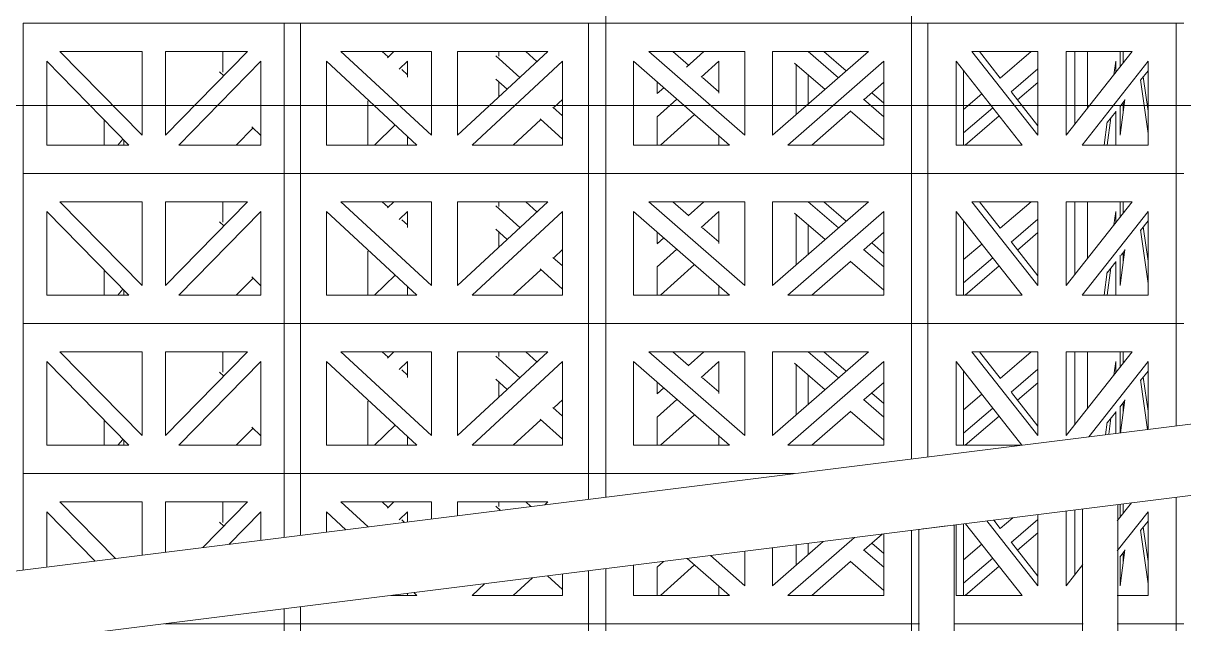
# Model space of a CAD drawing. Header units: millimetres. Extents: x -12186 to 152825, y -4386 to 9463.
# Drawn here: x -2787 to -1967, y 742 to 1166 of the extents above; entities that cross this region are included whole.
import ezdxf

# ---------------------------------------------------------------- set-up
doc = ezdxf.new("R2010")
doc.units = ezdxf.units.MM
for name, color, linetype, lineweight in [('A-FLOR-HRAL', 11, 'Continuous', 5), ('A-GLAZ-CURT', 52, 'Continuous', 5), ('G-ANNO-TEXT', 231, 'Continuous', 5)]:
    doc.layers.add(name, color=color, linetype=linetype, lineweight=lineweight)

# ---------------------------------------------------------------- blocks, each defined once
blk = doc.blocks.new('The BREEZEBLOCK Family1 - The BREEZEBLOCK Family1-V59-Section A-A')
at = {"layer": 'A-GLAZ-CURT'}
for p, q in [((-2602.82, 742), (-2687.22, 742)), ((-2602.82, 636), (-2602.82, 742)), ((-2591.41, 742), (-2602.82, 742)), ((-2787.35, 729.48), (-2787.35, 636)), ((-2761.38, 722), (-2703.4, 722)), ((-2703.4, 662.88), (-2761.38, 722)), ((-2703.4, 722), (-2703.4, 662.88)), ((-2686.78, 662.88), (-2686.78, 722)), ((-2686.78, 722), (-2628.8, 722)), ((-2628.8, 722), (-2686.78, 662.88)), ((-2646.19, 722), (-2646.19, 707.53)), ((-2770.73, 656), (-2770.73, 715.12)), ((-2770.73, 715.12), (-2712.75, 656)), ((-2677.42, 656), (-2619.45, 715.12)), ((-2619.45, 715.12), (-2619.45, 656)), ((-2730.14, 673.73), (-2730.14, 656)), ((-2624.95, 668.12), (-2636.84, 656)), ((-2712.75, 656), (-2770.73, 656)), ((-2619.45, 656), (-2677.42, 656)), ((-2787.35, 636), (-2602.82, 636)), ((-2591.41, 636), (-2602.82, 636))]:
    blk.add_line(p, q, dxfattribs=at)
blk = doc.blocks.new('The BREEZEBLOCK Family1 - The BREEZEBLOCK Family1-V29-Section A-A')
at = {"layer": 'A-GLAZ-CURT'}
for p, q in [((-2591.41, 318), (-2591.41, 212)), ((-2387.91, 318), (-2591.41, 318)), ((-2387.91, 212), (-2387.91, 318)), ((-2375.57, 318), (-2387.91, 318)), ((-2562.77, 298), (-2498.83, 298)), ((-2498.83, 238.88), (-2562.77, 298)), ((-2533.59, 298), (-2529.44, 294.16)), ((-2498.83, 298), (-2498.83, 238.88)), ((-2480.49, 238.88), (-2480.49, 298)), ((-2480.49, 298), (-2416.56, 298)), ((-2416.56, 298), (-2480.49, 238.88)), ((-2451.32, 298), (-2451.32, 294.71)), ((-2573.08, 232), (-2573.08, 291.12)), ((-2573.08, 291.12), (-2509.14, 232)), ((-2470.18, 232), (-2406.24, 291.12)), ((-2406.24, 291.12), (-2406.24, 232)), ((-2519.82, 285.27), (-2515.82, 281.57)), ((-2451.32, 276.8), (-2451.32, 265.85)), ((-2543.91, 263.16), (-2543.91, 232)), ((-2406.24, 264.15), (-2412.21, 258.63)), ((-2421.54, 250), (-2441.01, 232)), ((-2509.14, 232), (-2573.08, 232)), ((-2406.24, 232), (-2470.18, 232)), ((-2591.41, 212), (-2387.91, 212)), ((-2375.57, 212), (-2387.91, 212))]:
    blk.add_line(p, q, dxfattribs=at)
blk = doc.blocks.new('The BREEZEBLOCK Family1 - The BREEZEBLOCK Family1-V60-Section A-A')
at = {"layer": 'A-GLAZ-CURT'}
for p, q in [((-2375.57, 742), (-2375.57, 636)), ((-2159.56, 742), (-2375.57, 742)), ((-2159.56, 636), (-2159.56, 742)), ((-2153.86, 742), (-2159.56, 742)), ((-2345.16, 722), (-2277.29, 722)), ((-2277.29, 662.88), (-2345.16, 722)), ((-2328.33, 722), (-2317.18, 712.28)), ((-2277.29, 722), (-2277.29, 662.88)), ((-2257.83, 662.88), (-2257.83, 722)), ((-2257.83, 722), (-2189.96, 722)), ((-2189.96, 722), (-2257.83, 662.88)), ((-2356.11, 656), (-2356.11, 715.12)), ((-2356.11, 715.12), (-2288.24, 656)), ((-2246.89, 656), (-2179.02, 715.12)), ((-2179.02, 715.12), (-2179.02, 656)), ((-2241, 712.71), (-2241, 677.54)), ((-2339.28, 700.46), (-2339.28, 692.4)), ((-2307.27, 703.65), (-2295.78, 693.64)), ((-2179.02, 700.46), (-2193.04, 688.24)), ((-2339.28, 675.93), (-2339.28, 656)), ((-2202.68, 679.85), (-2230.05, 656)), ((-2288.24, 656), (-2356.11, 656)), ((-2179.02, 656), (-2246.89, 656)), ((-2375.57, 636), (-2159.56, 636)), ((-2154.03, 636), (-2159.56, 636))]:
    blk.add_line(p, q, dxfattribs=at)
blk = doc.blocks.new('The BREEZEBLOCK Family1 - The BREEZEBLOCK Family1-V61-Section A-A')
at = {"layer": 'A-GLAZ-CURT'}
for p, q in [((-2038.31, 742), (-2129.66, 742)), ((-1972.46, 742), (-2014.14, 742)), ((-1972.46, 648.98), (-1972.46, 742)), ((-1967.16, 742), (-1972.46, 742)), ((-2116.86, 722), (-2070.22, 722)), ((-2070.22, 662.88), (-2116.86, 722)), ((-2111.55, 722), (-2096.82, 703.33)), ((-2070.22, 722), (-2070.22, 662.88)), ((-2050.27, 662.88), (-2050.27, 722)), ((-2050.27, 722), (-2038.51, 722)), ((-2014.14, 722), (-2003.63, 722)), ((-2003.63, 722), (-2014.14, 708.68)), ((-2128.08, 656), (-2128.08, 715.12)), ((-2128.08, 715.12), (-2081.44, 656)), ((-2014.14, 687.58), (-1992.41, 715.12)), ((-1992.41, 715.12), (-1992.41, 656)), ((-2122.77, 708.39), (-2122.77, 656)), ((-1992.41, 708.39), (-1997.64, 701.77)), ((-2088.97, 693.37), (-2070.73, 670.25)), ((-2008.79, 687.63), (-2012.23, 683.27)), ((-2038.51, 677.78), (-2050.27, 662.88)), ((-2081.44, 656), (-2128.08, 656)), ((-1992.41, 656), (-2014.14, 656)), ((-2129.66, 636), (-2078.33, 636))]:
    blk.add_line(p, q, dxfattribs=at)
blk = doc.blocks.new('The BREEZEBLOCK Family1 - The BREEZEBLOCK Family1-V65-Section A-A')
at = {"layer": 'A-GLAZ-CURT'}
for p, q in [((-2787.35, 848), (-2787.35, 779.87)), ((-2602.82, 848), (-2787.35, 848)), ((-2602.82, 803.06), (-2602.82, 848)), ((-2591.41, 848), (-2602.82, 848)), ((-2770.73, 781.95), (-2770.73, 821.12)), ((-2770.73, 821.12), (-2736.51, 786.23)), ((-2761.38, 828), (-2703.4, 828)), ((-2722.17, 788.02), (-2761.38, 828)), ((-2703.4, 828), (-2703.4, 790.37)), ((-2686.78, 792.44), (-2686.78, 828)), ((-2686.78, 828), (-2628.8, 828)), ((-2628.8, 828), (-2660.44, 795.74)), ((-2646.19, 828), (-2646.19, 813.53)), ((-2642.1, 798.03), (-2619.45, 821.12)), ((-2619.45, 821.12), (-2619.45, 800.86)), ((-2602.82, 742), (-2602.82, 752.55)), ((-2687.22, 742), (-2602.82, 742)), ((-2591.41, 742), (-2602.82, 742))]:
    blk.add_line(p, q, dxfattribs=at)
blk = doc.blocks.new('The BREEZEBLOCK Family1 - The BREEZEBLOCK Family1-V66-Section A-A')
at = {"layer": 'A-GLAZ-CURT'}
for p, q in [((-2591.41, 848), (-2591.41, 804.36)), ((-2387.91, 848), (-2591.41, 848)), ((-2387.91, 829.8), (-2387.91, 848)), ((-2375.57, 848), (-2387.91, 848)), ((-2573.08, 806.66), (-2573.08, 821.12)), ((-2573.08, 821.12), (-2559.3, 808.38)), ((-2562.77, 828), (-2498.83, 828)), ((-2543.66, 810.33), (-2562.77, 828)), ((-2533.59, 828), (-2529.44, 824.16)), ((-2498.83, 828), (-2498.83, 815.94)), ((-2480.49, 818.23), (-2480.49, 828)), ((-2480.49, 828), (-2416.56, 828)), ((-2451.32, 828), (-2451.32, 824.71)), ((-2416.56, 828), (-2418.78, 825.94)), ((-2519.82, 815.27), (-2517.96, 813.55)), ((-2387.91, 742), (-2387.91, 779.41)), ((-2427.53, 774.46), (-2441.01, 762)), ((-2406.24, 777.12), (-2406.24, 762)), ((-2511.29, 763.99), (-2509.14, 762)), ((-2470.18, 762), (-2461.27, 770.24)), ((-2509.14, 762), (-2527.22, 762)), ((-2406.24, 762), (-2470.18, 762)), ((-2591.41, 753.98), (-2591.41, 742)), ((-2591.41, 742), (-2387.91, 742)), ((-2375.57, 742), (-2387.91, 742))]:
    blk.add_line(p, q, dxfattribs=at)
blk = doc.blocks.new('The BREEZEBLOCK Family1 - The BREEZEBLOCK Family1-V67-Section A-A')
at = {"layer": 'A-GLAZ-CURT'}
for p, q in [((-2375.57, 848), (-2375.57, 831.34)), ((-2242.33, 848), (-2375.57, 848)), ((-2180.27, 805.37), (-2193.04, 794.24)), ((-2179.02, 805.52), (-2179.02, 762)), ((-2159.56, 742), (-2159.56, 807.96)), ((-2221.92, 800.16), (-2257.83, 768.88)), ((-2257.83, 768.88), (-2257.83, 795.67)), ((-2246.89, 762), (-2199.92, 802.91)), ((-2241, 797.78), (-2241, 783.54)), ((-2318.23, 788.12), (-2288.24, 762)), ((-2277.29, 768.88), (-2301.75, 790.18)), ((-2277.29, 793.24), (-2277.29, 768.88)), ((-2375.57, 780.96), (-2375.57, 742)), ((-2356.11, 762), (-2356.11, 783.39)), ((-2339.28, 781.93), (-2339.28, 762)), ((-2202.68, 785.85), (-2230.05, 762)), ((-2288.24, 762), (-2356.11, 762)), ((-2179.02, 762), (-2246.89, 762)), ((-2375.57, 742), (-2159.56, 742)), ((-2153.86, 742), (-2159.56, 742))]:
    blk.add_line(p, q, dxfattribs=at)
blk = doc.blocks.new('The BREEZEBLOCK Family1 - The BREEZEBLOCK Family1-V68-Section A-A')
at = {"layer": 'A-GLAZ-CURT'}
for p, q in [((-1972.46, 742), (-1972.46, 831.34)), ((-2050.27, 768.88), (-2050.27, 821.62)), ((-2004.12, 827.39), (-2014.14, 814.68)), ((-2014.14, 793.58), (-1992.41, 821.12)), ((-1992.41, 821.12), (-1992.41, 762)), ((-2122.77, 812.56), (-2122.77, 762)), ((-2121.38, 812.62), (-2081.44, 762)), ((-2070.22, 768.88), (-2106.3, 814.61)), ((-2101.47, 815.22), (-2096.82, 809.33)), ((-2070.22, 819.12), (-2070.22, 768.88)), ((-1992.41, 814.39), (-1997.64, 807.77)), ((-2128.08, 762), (-2128.08, 811.89)), ((-2088.97, 799.37), (-2070.22, 775.61)), ((-2008.79, 793.63), (-2012.23, 789.27)), ((-2038.42, 783.91), (-2050.27, 768.88)), ((-2081.44, 762), (-2128.08, 762)), ((-1992.41, 762), (-2014.14, 762)), ((-2129.66, 742), (-2038.31, 742)), ((-2014.14, 742), (-1972.46, 742)), ((-1967.16, 742), (-1972.46, 742))]:
    blk.add_line(p, q, dxfattribs=at)
blk = doc.blocks.new('The BREEZEBLOCK Family1 - The BREEZEBLOCK Family1-V45-Section A-A')
at = {"layer": 'A-GLAZ-CURT'}
for p, q in [((-2787.35, 530), (-2787.35, 424)), ((-2602.82, 530), (-2787.35, 530)), ((-2602.82, 424), (-2602.82, 530)), ((-2591.41, 530), (-2602.82, 530)), ((-2761.38, 510), (-2703.4, 510)), ((-2703.4, 450.88), (-2761.38, 510)), ((-2703.4, 510), (-2703.4, 450.88)), ((-2686.78, 450.88), (-2686.78, 510)), ((-2686.78, 510), (-2628.8, 510)), ((-2628.8, 510), (-2686.78, 450.88)), ((-2646.19, 510), (-2646.19, 495.53)), ((-2770.73, 444), (-2770.73, 503.12)), ((-2770.73, 503.12), (-2712.75, 444)), ((-2677.42, 444), (-2619.45, 503.12)), ((-2619.45, 503.12), (-2619.45, 444)), ((-2730.14, 461.73), (-2730.14, 444)), ((-2624.95, 456.12), (-2636.84, 444)), ((-2712.75, 444), (-2770.73, 444)), ((-2619.45, 444), (-2677.42, 444)), ((-2787.35, 424), (-2602.82, 424)), ((-2591.41, 424), (-2602.82, 424))]:
    blk.add_line(p, q, dxfattribs=at)
blk = doc.blocks.new('The BREEZEBLOCK Family1 - The BREEZEBLOCK Family1-V72-Section A-A')
at = {"layer": 'A-GLAZ-CURT'}
for p, q in [((-2375.57, 954), (-2375.57, 848)), ((-2159.56, 954), (-2375.57, 954)), ((-2159.56, 858.35), (-2159.56, 954)), ((-2148.03, 954), (-2159.56, 954)), ((-2356.11, 868), (-2356.11, 927.12)), ((-2356.11, 927.12), (-2288.24, 868)), ((-2345.16, 934), (-2277.29, 934)), ((-2277.29, 874.88), (-2345.16, 934)), ((-2328.33, 934), (-2317.18, 924.28)), ((-2277.29, 934), (-2277.29, 874.88)), ((-2257.83, 874.88), (-2257.83, 934)), ((-2257.83, 934), (-2189.96, 934)), ((-2189.96, 934), (-2257.83, 874.88)), ((-2246.89, 868), (-2179.02, 927.12)), ((-2179.02, 927.12), (-2179.02, 868)), ((-2241, 924.71), (-2241, 889.54)), ((-2339.28, 912.46), (-2339.28, 904.4)), ((-2307.27, 915.65), (-2295.78, 905.64)), ((-2179.02, 912.46), (-2193.04, 900.24)), ((-2339.28, 887.93), (-2339.28, 868)), ((-2202.68, 891.85), (-2230.05, 868)), ((-2288.24, 868), (-2356.11, 868)), ((-2179.02, 868), (-2246.89, 868)), ((-2375.57, 848), (-2242.33, 848))]:
    blk.add_line(p, q, dxfattribs=at)
blk = doc.blocks.new('The BREEZEBLOCK Family1 - The BREEZEBLOCK Family1-V73-Section A-A')
at = {"layer": 'A-GLAZ-CURT'}
for p, q in [((-2148.03, 954), (-2148.03, 859.79)), ((-1972.46, 954), (-2148.03, 954)), ((-1972.46, 881.73), (-1972.46, 954)), ((-1967.16, 954), (-1972.46, 954)), ((-2128.08, 868), (-2128.08, 927.12)), ((-2128.08, 927.12), (-2081.52, 868.1)), ((-2116.86, 934), (-2070.22, 934)), ((-2070.22, 874.88), (-2116.86, 934)), ((-2111.55, 934), (-2096.82, 915.33)), ((-2070.22, 934), (-2070.22, 874.88)), ((-2050.27, 874.88), (-2050.27, 934)), ((-2050.27, 934), (-2003.63, 934)), ((-2003.63, 934), (-2050.27, 874.88)), ((-2034.32, 874), (-1992.41, 927.12)), ((-1992.41, 927.12), (-1992.41, 879.24)), ((-2122.77, 920.39), (-2122.77, 868)), ((-1992.41, 920.39), (-1997.64, 913.77)), ((-2088.97, 905.37), (-2070.22, 881.61)), ((-2008.79, 899.63), (-2012.23, 895.27)), ((-2015.26, 891.43), (-2021.28, 883.8)), ((-2082.33, 868), (-2128.08, 868))]:
    blk.add_line(p, q, dxfattribs=at)
blk = doc.blocks.new('The BREEZEBLOCK Family1 - The BREEZEBLOCK Family1-V74-Section A-A')
at = {"layer": 'A-GLAZ-CURT'}
for p, q in [((-2375.57, 1060), (-2375.57, 954)), ((-2159.56, 1060), (-2375.57, 1060)), ((-2159.56, 954), (-2159.56, 1060)), ((-2148.03, 1060), (-2159.56, 1060)), ((-2345.16, 1040), (-2277.29, 1040)), ((-2277.29, 980.88), (-2345.16, 1040)), ((-2328.33, 1040), (-2317.18, 1030.28)), ((-2277.29, 1040), (-2277.29, 980.88)), ((-2257.83, 980.88), (-2257.83, 1040)), ((-2257.83, 1040), (-2189.96, 1040)), ((-2189.96, 1040), (-2257.83, 980.88)), ((-2356.11, 974), (-2356.11, 1033.12)), ((-2356.11, 1033.12), (-2288.24, 974)), ((-2246.89, 974), (-2179.02, 1033.12)), ((-2241, 1030.71), (-2241, 995.54)), ((-2179.02, 1033.12), (-2179.02, 974)), ((-2339.28, 1018.46), (-2339.28, 1010.4)), ((-2307.27, 1021.65), (-2295.78, 1011.64)), ((-2179.02, 1018.46), (-2193.04, 1006.24)), ((-2339.28, 993.93), (-2339.28, 974)), ((-2202.68, 997.85), (-2230.05, 974)), ((-2288.24, 974), (-2356.11, 974)), ((-2179.02, 974), (-2246.89, 974)), ((-2375.57, 954), (-2159.56, 954)), ((-2148.03, 954), (-2159.56, 954))]:
    blk.add_line(p, q, dxfattribs=at)
blk = doc.blocks.new('The BREEZEBLOCK Family1 - The BREEZEBLOCK Family1-V75-Section A-A')
at = {"layer": 'A-GLAZ-CURT'}
for p, q in [((-2148.03, 1060), (-2148.03, 954)), ((-1972.46, 1060), (-2148.03, 1060)), ((-1972.46, 954), (-1972.46, 1060)), ((-1967.16, 1060), (-1972.46, 1060)), ((-2116.86, 1040), (-2070.22, 1040)), ((-2070.22, 980.88), (-2116.86, 1040)), ((-2111.55, 1040), (-2096.82, 1021.33)), ((-2070.22, 1040), (-2070.22, 980.88)), ((-2050.27, 980.88), (-2050.27, 1040)), ((-2050.27, 1040), (-2003.63, 1040)), ((-2003.63, 1040), (-2050.27, 980.88)), ((-2128.08, 974), (-2128.08, 1033.12)), ((-2128.08, 1033.12), (-2081.44, 974)), ((-2122.77, 1026.39), (-2122.77, 974)), ((-2039.05, 974), (-1992.41, 1033.12)), ((-1992.41, 1026.39), (-1997.64, 1019.77)), ((-1992.41, 1033.12), (-1992.41, 974)), ((-2088.97, 1011.37), (-2070.22, 987.61)), ((-2008.79, 1005.63), (-2011.45, 1002.26)), ((-2015.26, 997.43), (-2021.28, 989.8)), ((-2081.44, 974), (-2128.08, 974)), ((-1992.41, 974), (-2039.05, 974)), ((-2148.03, 954), (-1972.46, 954)), ((-1967.16, 954), (-1972.46, 954))]:
    blk.add_line(p, q, dxfattribs=at)
blk = doc.blocks.new('The BREEZEBLOCK Family1 - The BREEZEBLOCK Family1-V76-Section A-A')
at = {"layer": 'A-GLAZ-CURT'}
for p, q in [((-2148.03, 1166), (-2148.03, 1060)), ((-1972.46, 1166), (-2148.03, 1166)), ((-1972.46, 1060), (-1972.46, 1166)), ((-1967.16, 1166), (-1972.46, 1166)), ((-2116.86, 1146), (-2070.22, 1146)), ((-2070.22, 1086.88), (-2116.86, 1146)), ((-2111.55, 1146), (-2096.82, 1127.33)), ((-2070.22, 1146), (-2070.22, 1086.88)), ((-2050.27, 1086.88), (-2050.27, 1146)), ((-2050.27, 1146), (-2003.63, 1146)), ((-2003.63, 1146), (-2050.27, 1086.88)), ((-2128.08, 1080), (-2128.08, 1139.12)), ((-2128.08, 1139.12), (-2081.44, 1080)), ((-2122.77, 1132.39), (-2122.77, 1080)), ((-2039.05, 1080), (-1992.41, 1139.12)), ((-1992.41, 1132.39), (-1997.64, 1125.77)), ((-1992.41, 1139.12), (-1992.41, 1080)), ((-2088.97, 1117.37), (-2070.22, 1093.61)), ((-2008.79, 1111.63), (-2012.23, 1107.27)), ((-2015.26, 1103.43), (-2021.28, 1095.8)), ((-2081.44, 1080), (-2128.08, 1080)), ((-1992.41, 1080), (-2039.05, 1080)), ((-2148.03, 1060), (-1972.46, 1060)), ((-1967.16, 1060), (-1972.46, 1060))]:
    blk.add_line(p, q, dxfattribs=at)
blk = doc.blocks.new('The BREEZEBLOCK Family1 - The BREEZEBLOCK Family1-V157-Section A-A')
at = {"layer": 'A-GLAZ-CURT'}
for p, q in [((-2525.53, 828), (-2529.96, 823.64)), ((-2521.58, 815.46), (-2515.82, 821.12)), ((-2515.82, 821.12), (-2515.82, 813.81)), ((-2645.62, 810.85), (-2648.56, 813.74)), ((-2515.82, 763.42), (-2515.82, 762))]:
    blk.add_line(p, q, dxfattribs=at)
blk = doc.blocks.new('The BREEZEBLOCK Family1 - The BREEZEBLOCK Family1-V158-Section A-A')
at = {"layer": 'A-GLAZ-CURT'}
for p, q in [((-2450.02, 822.04), (-2453.32, 825.01)), ((-2432.17, 828), (-2428.53, 824.72)), ((-2339.32, 781.95), (-2334.75, 786.06)), ((-2313.02, 783.59), (-2337.02, 762)), ((-2416.86, 775.79), (-2406.24, 766.24)), ((-2295.78, 768.57), (-2295.78, 762))]:
    blk.add_line(p, q, dxfattribs=at)
blk = doc.blocks.new('The BREEZEBLOCK Family1 - The BREEZEBLOCK Family1-V159-Section A-A')
at = {"layer": 'A-GLAZ-CURT'}
for p, q in [((-2044.16, 776.62), (-2044.16, 822.38)), ((-2087.99, 816.9), (-2096.89, 809.27)), ((-2089.19, 799.46), (-2070.22, 815.73)), ((-2070.22, 806.2), (-2084.61, 793.85)), ((-2232.69, 798.82), (-2232.69, 790.78)), ((-2187.67, 798.92), (-2179.02, 791.5)), ((-2109.92, 798.09), (-2122.77, 787.07)), ((-2179.02, 781.97), (-2193.41, 794.31)), ((-2122.77, 770.65), (-2102.19, 788.31)), ((-2202.99, 786.12), (-2179.02, 765.56)), ((-2097.71, 782.62), (-2121.75, 762))]:
    blk.add_line(p, q, dxfattribs=at)
blk = doc.blocks.new('The BREEZEBLOCK Family1 - The BREEZEBLOCK Family1-V160-Section A-A')
at = {"layer": 'A-GLAZ-CURT'}
for p, q in [((-2012.23, 817.1), (-2012.23, 826.37)), ((-2010.02, 826.65), (-2010.02, 819.9)), ((-1992.41, 770.13), (-1997.69, 808.11)), ((-1995.76, 810.14), (-1992.41, 786)), ((-2008.72, 794.17), (-2012.23, 768.88)), ((-2012.23, 768.88), (-2012.23, 789.73)), ((-2010.02, 792.07), (-2010.02, 784.74))]:
    blk.add_line(p, q, dxfattribs=at)
blk = doc.blocks.new('The BREEZEBLOCK Family1 - The BREEZEBLOCK Family1-V138-Section A-A')
at = {"layer": 'A-GLAZ-CURT'}
for p, q in [((-2716.83, 130.16), (-2720.52, 126)), ((-2716.22, 129.54), (-2716.22, 126))]:
    blk.add_line(p, q, dxfattribs=at)
blk = doc.blocks.new('The BREEZEBLOCK Family1 - The BREEZEBLOCK Family1-V143-Section A-A')
at = {"layer": 'A-GLAZ-CURT'}
for p, q in [((-2525.53, 298), (-2529.96, 293.64)), ((-2521.58, 285.46), (-2515.82, 291.12)), ((-2515.82, 291.12), (-2515.82, 279.85)), ((-2645.62, 280.85), (-2648.56, 283.74)), ((-2524.53, 246.23), (-2539.01, 232)), ((-2625.72, 244.87), (-2619.45, 238.71)), ((-2515.82, 238.18), (-2515.82, 232))]:
    blk.add_line(p, q, dxfattribs=at)
blk = doc.blocks.new('The BREEZEBLOCK Family1 - The BREEZEBLOCK Family1-V156-Section A-A')
at = {"layer": 'A-GLAZ-CURT'}
for p, q in [((-2432.17, 722), (-2424.26, 714.88)), ((-2306.38, 722), (-2317.48, 712.01)), ((-2436.33, 703.72), (-2453.32, 719.01)), ((-2308.33, 703.83), (-2295.78, 715.12)), ((-2295.78, 715.12), (-2295.78, 692.6)), ((-2453.32, 702.59), (-2445.32, 695.4)), ((-2334.73, 696.49), (-2339.32, 692.36)), ((-2406.24, 676.65), (-2412.96, 682.69)), ((-2339.32, 675.95), (-2325.46, 688.42)), ((-2422.09, 674.49), (-2406.24, 660.24)), ((-2313.02, 677.59), (-2337.02, 656)), ((-2295.78, 662.57), (-2295.78, 656))]:
    blk.add_line(p, q, dxfattribs=at)
blk = doc.blocks.new('The BREEZEBLOCK Family1 - The BREEZEBLOCK Family1-V151-Section A-A')
at = {"layer": 'A-GLAZ-CURT'}
for p, q in [((-2211.16, 491.54), (-2232.69, 510)), ((-2221.58, 510), (-2205.65, 496.34)), ((-2075.05, 510), (-2096.89, 491.27)), ((-2044.16, 458.62), (-2044.16, 510)), ((-2242.35, 501.88), (-2220.65, 483.27)), ((-2232.69, 493.59), (-2232.69, 472.78)), ((-2089.19, 481.46), (-2070.22, 497.73)), ((-2070.22, 488.2), (-2084.61, 475.85)), ((-2179.02, 463.97), (-2193.41, 476.31)), ((-2187.67, 480.92), (-2179.02, 473.5)), ((-2109.92, 480.09), (-2122.77, 469.07)), ((-2202.99, 468.12), (-2179.02, 447.56)), ((-2122.77, 452.65), (-2102.19, 470.31)), ((-2097.71, 464.62), (-2121.75, 444))]:
    blk.add_line(p, q, dxfattribs=at)
blk = doc.blocks.new('The BREEZEBLOCK Family1 - The BREEZEBLOCK Family1-V161-Section A-A')
at = {"layer": 'A-GLAZ-CURT'}
for p, q in [((-2035.25, 934), (-2035.25, 893.92)), ((-2016.59, 917.58), (-2015.26, 927.12)), ((-2015.26, 927.12), (-2015.26, 919.26)), ((-2012.23, 923.1), (-2012.23, 934)), ((-2010.02, 934), (-2010.02, 925.9)), ((-1992.84, 879.19), (-1997.69, 914.11)), ((-1995.76, 916.14), (-1992.41, 892)), ((-2012.23, 876.76), (-2012.23, 895.73)), ((-2008.72, 900.17), (-2011.96, 876.8)), ((-2010.02, 898.07), (-2010.02, 890.74)), ((-2018.6, 887.19), (-2020.19, 875.77)), ((-2015.26, 891.89), (-2015.26, 876.38)), ((-2022.43, 875.49), (-2021.2, 884.4))]:
    blk.add_line(p, q, dxfattribs=at)
blk = doc.blocks.new('The BREEZEBLOCK Family1 - The BREEZEBLOCK Family1-V162-Section A-A')
at = {"layer": 'A-GLAZ-CURT'}
for p, q in [((-2035.25, 1040), (-2035.25, 999.92)), ((-2012.23, 1029.1), (-2012.23, 1040)), ((-2010.02, 1040), (-2010.02, 1031.9)), ((-2016.59, 1023.58), (-2015.26, 1033.12)), ((-2015.26, 1033.12), (-2015.26, 1025.26)), ((-1992.41, 982.13), (-1997.69, 1020.11)), ((-1995.76, 1022.14), (-1992.41, 998)), ((-2008.72, 1006.17), (-2012.23, 980.88)), ((-2012.23, 980.88), (-2012.23, 1002.26)), ((-2010.02, 1004.07), (-2010.02, 996.74)), ((-2018.6, 993.19), (-2021.27, 974)), ((-2015.26, 997.89), (-2015.26, 974)), ((-2023.47, 974), (-2021.2, 990.4))]:
    blk.add_line(p, q, dxfattribs=at)
blk = doc.blocks.new('The BREEZEBLOCK Family1 - The BREEZEBLOCK Family1-V163-Section A-A')
at = {"layer": 'A-GLAZ-CURT'}
for p, q in [((-2436.33, 1127.72), (-2453.32, 1143.01)), ((-2432.17, 1146), (-2424.26, 1138.88)), ((-2306.38, 1146), (-2318.53, 1135.07)), ((-2308.33, 1127.83), (-2295.78, 1139.12)), ((-2295.78, 1139.12), (-2295.78, 1116.6)), ((-2453.32, 1126.59), (-2445.32, 1119.4)), ((-2334.73, 1120.49), (-2339.32, 1116.36)), ((-2339.32, 1099.95), (-2325.46, 1112.42)), ((-2406.24, 1100.65), (-2412.96, 1106.69)), ((-2313.02, 1101.59), (-2337.02, 1080)), ((-2422.09, 1098.49), (-2406.24, 1084.24)), ((-2295.78, 1086.57), (-2295.78, 1080))]:
    blk.add_line(p, q, dxfattribs=at)
blk = doc.blocks.new('The BREEZEBLOCK Family1 - The BREEZEBLOCK Family1-V164-Section A-A')
at = {"layer": 'A-GLAZ-CURT'}
for p, q in [((-2035.25, 1146), (-2035.25, 1105.92)), ((-2012.23, 1135.1), (-2012.23, 1146)), ((-2010.02, 1146), (-2010.02, 1137.9)), ((-2016.59, 1129.58), (-2015.26, 1139.12)), ((-2015.26, 1139.12), (-2015.26, 1131.26)), ((-1992.41, 1088.13), (-1997.69, 1126.11)), ((-1995.76, 1128.14), (-1992.41, 1104)), ((-2008.72, 1112.17), (-2012.23, 1086.88)), ((-2012.23, 1086.88), (-2012.23, 1107.73)), ((-2010.02, 1110.07), (-2010.02, 1102.74)), ((-2018.6, 1099.19), (-2021.27, 1080)), ((-2015.26, 1103.89), (-2015.26, 1080)), ((-2023.47, 1080), (-2021.2, 1096.4))]:
    blk.add_line(p, q, dxfattribs=at)
blk = doc.blocks.new('Railing - 25mm-V175-Section A-A')
at = {"layer": 'A-FLOR-HRAL'}
for p, q in [((-3038.83, 698.05), (-3038.83, 515.68)), ((-3014.14, 701.13), (-3014.14, 701.13)), ((-3013.83, 518.8), (-3013.83, 701.17)), ((-3038.83, 501.08), (-3038.83, 295.68)), ((-3013.83, 298.8), (-3013.83, 504.2)), ((-3038.83, 281.08), (-3038.83, 75.68)), ((-3013.83, 78.8), (-3013.83, 284.2)), ((-3038.83, 61.08), (-3038.83, -144.32)), ((-3013.83, -141.2), (-3013.83, 64.2)), ((-3013.83, -248.44), (-3013.83, -155.8)), ((-3038.83, -158.92), (-3038.83, -251.56)), ((-3038.51, -251.52), (-3038.51, -251.52))]:
    blk.add_line(p, q, dxfattribs=at)
blk = doc.blocks.new('Railing - Railing-1115684-Section A-A')
blk.add_blockref('Railing - 25mm-V175-Section A-A', (1000, 125))
blk = doc.blocks.new('Railing - 25mm-1186682-Section A-A')
at = {"layer": 'A-FLOR-HRAL'}
for p, q in [((-1129.34, -12.88), (-1129.34, 936.73)), ((-1154.34, 933.61), (-1154.34, -16))]:
    blk.add_line(p, q, dxfattribs=at)
at = {"layer": 'A-FLOR-HRAL', "flags": 128}
for points in [[(-1141.84, 935.17), (-1147.27, 934.49), (-1151.62, 933.95), (-1154.03, 933.65), (-1154.34, 933.61)], [(-1129.66, 936.69), (-1132.07, 936.39), (-1136.42, 935.85), (-1141.84, 935.17)], [(-1154.03, -15.96), (-1151.62, -15.66), (-1147.27, -15.12), (-1141.84, -14.44)], [(-1141.84, -14.44), (-1136.42, -13.76), (-1132.07, -13.22), (-1129.66, -12.92), (-1129.34, -12.88)]]:
    blk.add_lwpolyline(points, dxfattribs=at)
blk = doc.blocks.new('Railing - Railing-1115766-Section A-A')
blk.add_blockref('Railing - 25mm-1186682-Section A-A', (-1000, -125))
blk = doc.blocks.new('Top Rail Type - Top Rail_Internal_-1115820-Section A-A')
at = {"layer": 'A-FLOR-HRAL'}
for p, q in [((-1049.33, 997.12), (-4141.84, 610.56)), ((-4141.84, 560.17), (-1049.33, 946.74))]:
    blk.add_line(p, q, dxfattribs=at)

msp = doc.modelspace()

# ---------------------------------------------------------------- linework, layer by layer
at = {"layer": 'G-ANNO-TEXT', "color": 7}
msp.add_line((-1641.26, 1107.97), (-3647.17, 1107.97), dxfattribs=at)

# ---------------------------------------------------------------- block references
at = {"layer": 'A-FLOR-HRAL'}
for name in ['Top Rail Type - Top Rail_Internal_-1115820-Section A-A', 'Railing - Railing-1115684-Section A-A', 'Railing - Railing-1115766-Section A-A']:
    msp.add_blockref(name, (0, 0), dxfattribs=at)
at = {"layer": 'A-GLAZ-CURT'}
for name, p in [('The BREEZEBLOCK Family1 - The BREEZEBLOCK Family1-V74-Section A-A', (0, 212)), ('The BREEZEBLOCK Family1 - The BREEZEBLOCK Family1-V45-Section A-A', (0, 636)), ('The BREEZEBLOCK Family1 - The BREEZEBLOCK Family1-V29-Section A-A', (0, 848)), ('The BREEZEBLOCK Family1 - The BREEZEBLOCK Family1-V74-Section A-A', (0, 106)), ('The BREEZEBLOCK Family1 - The BREEZEBLOCK Family1-V76-Section A-A', (0, 0)), ('The BREEZEBLOCK Family1 - The BREEZEBLOCK Family1-V143-Section A-A', (0, 848)), ('The BREEZEBLOCK Family1 - The BREEZEBLOCK Family1-V163-Section A-A', (0, 0)), ('The BREEZEBLOCK Family1 - The BREEZEBLOCK Family1-V151-Section A-A', (0, 636)), ('The BREEZEBLOCK Family1 - The BREEZEBLOCK Family1-V164-Section A-A', (0, 0)), ('The BREEZEBLOCK Family1 - The BREEZEBLOCK Family1-V138-Section A-A', (0, 954)), ('The BREEZEBLOCK Family1 - The BREEZEBLOCK Family1-V45-Section A-A', (0, 530)), ('The BREEZEBLOCK Family1 - The BREEZEBLOCK Family1-V29-Section A-A', (0, 742)), ('The BREEZEBLOCK Family1 - The BREEZEBLOCK Family1-V74-Section A-A', (0, 0)), ('The BREEZEBLOCK Family1 - The BREEZEBLOCK Family1-V75-Section A-A', (0, 0)), ('The BREEZEBLOCK Family1 - The BREEZEBLOCK Family1-V143-Section A-A', (0, 742)), ('The BREEZEBLOCK Family1 - The BREEZEBLOCK Family1-V156-Section A-A', (0, 318)), ('The BREEZEBLOCK Family1 - The BREEZEBLOCK Family1-V151-Section A-A', (0, 530)), ('The BREEZEBLOCK Family1 - The BREEZEBLOCK Family1-V162-Section A-A', (0, 0)), ('The BREEZEBLOCK Family1 - The BREEZEBLOCK Family1-V138-Section A-A', (0, 848)), ('The BREEZEBLOCK Family1 - The BREEZEBLOCK Family1-V45-Section A-A', (0, 424)), ('The BREEZEBLOCK Family1 - The BREEZEBLOCK Family1-V29-Section A-A', (0, 636)), ('The BREEZEBLOCK Family1 - The BREEZEBLOCK Family1-V72-Section A-A', (0, 0)), ('The BREEZEBLOCK Family1 - The BREEZEBLOCK Family1-V73-Section A-A', (0, 0)), ('The BREEZEBLOCK Family1 - The BREEZEBLOCK Family1-V143-Section A-A', (0, 636)), ('The BREEZEBLOCK Family1 - The BREEZEBLOCK Family1-V156-Section A-A', (0, 212)), ('The BREEZEBLOCK Family1 - The BREEZEBLOCK Family1-V151-Section A-A', (0, 424)), ('The BREEZEBLOCK Family1 - The BREEZEBLOCK Family1-V161-Section A-A', (0, 0)), ('The BREEZEBLOCK Family1 - The BREEZEBLOCK Family1-V138-Section A-A', (0, 742)), ('The BREEZEBLOCK Family1 - The BREEZEBLOCK Family1-V65-Section A-A', (0, 0)), ('The BREEZEBLOCK Family1 - The BREEZEBLOCK Family1-V66-Section A-A', (0, 0)), ('The BREEZEBLOCK Family1 - The BREEZEBLOCK Family1-V67-Section A-A', (0, 0)), ('The BREEZEBLOCK Family1 - The BREEZEBLOCK Family1-V68-Section A-A', (0, 0)), ('The BREEZEBLOCK Family1 - The BREEZEBLOCK Family1-V157-Section A-A', (0, 0)), ('The BREEZEBLOCK Family1 - The BREEZEBLOCK Family1-V158-Section A-A', (0, 0)), ('The BREEZEBLOCK Family1 - The BREEZEBLOCK Family1-V159-Section A-A', (0, 0)), ('The BREEZEBLOCK Family1 - The BREEZEBLOCK Family1-V160-Section A-A', (0, 0)), ('The BREEZEBLOCK Family1 - The BREEZEBLOCK Family1-V59-Section A-A', (0, 0)), ('The BREEZEBLOCK Family1 - The BREEZEBLOCK Family1-V29-Section A-A', (0, 424)), ('The BREEZEBLOCK Family1 - The BREEZEBLOCK Family1-V60-Section A-A', (0, 0)), ('The BREEZEBLOCK Family1 - The BREEZEBLOCK Family1-V61-Section A-A', (0, 0))]:
    msp.add_blockref(name, p, dxfattribs=at)

doc.saveas('drawing.dxf')
